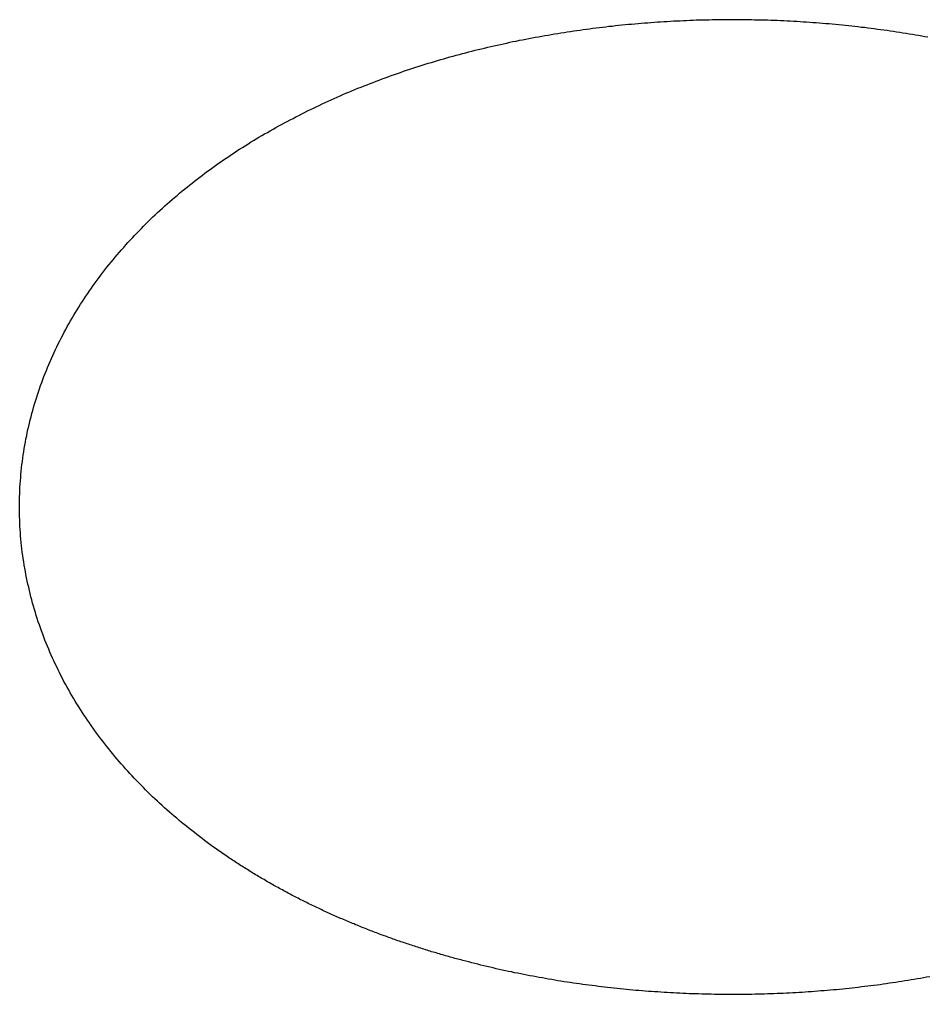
# Model space of a CAD drawing. Header units: millimetres. Extents: x 0 to 3800, y -67 to 2530.
# Drawn here: x 2304.54 to 2313.63, y 900.27 to 910.01 of the extents above; entities that cross this region are included whole.
import ezdxf

# ---------------------------------------------------------------- set-up
doc = ezdxf.new("R2010")
doc.units = ezdxf.units.MM
doc.layers.add('내부선 및 부속', color=4, linetype='Continuous')

msp = doc.modelspace()

# ---------------------------------------------------------------- linework, layer by layer
at = {"layer": '내부선 및 부속', "linetype": 'Continuous', "flags": 128}
for points in [[(2306.635, 901.6355), (2306.608, 901.6545), (2306.581, 901.6725), (2306.555, 901.6905), (2306.528, 901.7095), (2306.502, 901.7285), (2306.475, 901.7465), (2306.449, 901.7655), (2306.423, 901.7855), (2306.397, 901.8045), (2306.371, 901.8235), (2306.345, 901.8435), (2306.319, 901.8635), (2306.294, 901.8835), (2306.268, 901.9035), (2306.243, 901.9235), (2306.218, 901.9435), (2306.192, 901.9635), (2306.167, 901.9845), (2306.142, 902.0055), (2306.118, 902.0265), (2306.093, 902.0475), (2306.068, 902.0685), (2306.044, 902.0895), (2306.02, 902.1115), (2305.995, 902.1325), (2305.971, 902.1545), (2305.947, 902.1765), (2305.924, 902.1985), (2305.9, 902.2205), (2305.876, 902.2425), (2305.853, 902.2655), (2305.83, 902.2885), (2305.807, 902.3105), (2305.784, 902.3335), (2305.761, 902.3565), (2305.738, 902.3805), (2305.716, 902.4035), (2305.693, 902.4265), (2305.671, 902.4505), (2305.649, 902.4745), (2305.627, 902.4985), (2305.606, 902.5225), (2305.584, 902.5465), (2305.563, 902.5705), (2305.541, 902.5955), (2305.52, 902.6205), (2305.499, 902.6445), (2305.479, 902.6695), (2305.458, 902.6945), (2305.438, 902.7205), (2305.417, 902.7455), (2305.397, 902.7715), (2305.378, 902.7965), (2305.358, 902.8225), (2305.338, 902.8485), (2305.319, 902.8745), (2305.3, 902.9005), (2305.281, 902.9275), (2305.262, 902.9535), (2305.244, 902.9805), (2305.225, 903.0065), (2305.207, 903.0335), (2305.189, 903.0605), (2305.172, 903.0885), (2305.154, 903.1155), (2305.137, 903.1425), (2305.12, 903.1705), (2305.103, 903.1985), (2305.086, 903.2265), (2305.07, 903.2535), (2305.053, 903.2825), (2305.037, 903.3105), (2305.021, 903.3385), (2305.006, 903.3675), (2304.99, 903.3955), (2304.975, 903.4245), (2304.96, 903.4535), (2304.946, 903.4825), (2304.931, 903.5115), (2304.917, 903.5405), (2304.903, 903.5695), (2304.889, 903.5995), (2304.876, 903.6285), (2304.863, 903.6585), (2304.85, 903.6885), (2304.837, 903.7185), (2304.824, 903.7475), (2304.812, 903.7785), (2304.8, 903.8085), (2304.788, 903.8385), (2304.777, 903.8685), (2304.766, 903.8995), (2304.755, 903.9295), (2304.744, 903.9605), (2304.733, 903.9915), (2304.723, 904.0225), (2304.713, 904.0535), (2304.704, 904.0845), (2304.694, 904.1155), (2304.685, 904.1465), (2304.685, 904.1465), (2304.676, 904.1775), (2304.668, 904.2095), (2304.66, 904.2405), (2304.652, 904.2725), (2304.644, 904.3035), (2304.637, 904.3355), (2304.629, 904.3665), (2304.622, 904.3985), (2304.616, 904.4305), (2304.61, 904.4625), (2304.604, 904.4945), (2304.598, 904.5265), (2304.592, 904.5585), (2304.587, 904.5905), (2304.582, 904.6225), (2304.578, 904.6545), (2304.573, 904.6865), (2304.569, 904.7195), (2304.566, 904.7515), (2304.562, 904.7835), (2304.559, 904.8165), (2304.556, 904.8485), (2304.554, 904.8805), (2304.552, 904.9135), (2304.55, 904.9455), (2304.548, 904.9785), (2304.547, 905.0105), (2304.546, 905.0435), (2304.545, 905.0755), (2304.545, 905.1085), (2304.545, 905.1405), (2304.545, 905.1735), (2304.545, 905.2055), (2304.546, 905.2385), (2304.547, 905.2705), (2304.548, 905.3035), (2304.55, 905.3355), (2304.552, 905.3675), (2304.554, 905.4005), (2304.557, 905.4325), (2304.56, 905.4655), (2304.563, 905.4975), (2304.566, 905.5295), (2304.57, 905.5625), (2304.574, 905.5945), (2304.578, 905.6265), (2304.583, 905.6585), (2304.588, 905.6905), (2304.593, 905.7225), (2304.598, 905.7555), (2304.604, 905.7875), (2304.61, 905.8185), (2304.617, 905.8505), (2304.623, 905.8825), (2304.63, 905.9145), (2304.637, 905.9465), (2304.645, 905.9775), (2304.653, 906.0095), (2304.661, 906.0405), (2304.669, 906.0725), (2304.677, 906.1035), (2304.686, 906.1345), (2304.695, 906.1655), (2304.705, 906.1965), (2304.715, 906.2275), (2304.725, 906.2585), (2304.735, 906.2895), (2304.745, 906.3205), (2304.756, 906.3515), (2304.767, 906.3815), (2304.778, 906.4125), (2304.79, 906.4425), (2304.802, 906.4725), (2304.814, 906.5025), (2304.826, 906.5325), (2304.839, 906.5625), (2304.851, 906.5925), (2304.864, 906.6225), (2304.878, 906.6525), (2304.891, 906.6815), (2304.905, 906.7115), (2304.919, 906.7405), (2304.933, 906.7695), (2304.948, 906.7985), (2304.962, 906.8275), (2304.977, 906.8565), (2304.992, 906.8855), (2305.008, 906.9135), (2305.023, 906.9425), (2305.039, 906.9705), (2305.055, 906.9985), (2305.072, 907.0265), (2305.088, 907.0545), (2305.105, 907.0825), (2305.122, 907.1105), (2305.139, 907.1375), (2305.156, 907.1655), (2305.174, 907.1925), (2305.192, 907.2195), (2305.21, 907.2465), (2305.21, 907.2465), (2305.228, 907.2735), (2305.246, 907.3005), (2305.265, 907.3265), (2305.283, 907.3535), (2305.302, 907.3795), (2305.322, 907.4055), (2305.341, 907.4325), (2305.36, 907.4575), (2305.38, 907.4835), (2305.4, 907.5095), (2305.42, 907.5345), (2305.44, 907.5605), (2305.461, 907.5855), (2305.481, 907.6105), (2305.502, 907.6355), (2305.523, 907.6605), (2305.544, 907.6845), (2305.565, 907.7095), (2305.587, 907.7335), (2305.608, 907.7575), (2305.63, 907.7825), (2305.652, 907.8055), (2305.674, 907.8295), (2305.696, 907.8535), (2305.719, 907.8765), (2305.741, 907.9005), (2305.764, 907.9235), (2305.787, 907.9465), (2305.81, 907.9695), (2305.833, 907.9915), (2305.856, 908.0145), (2305.879, 908.0375), (2305.903, 908.0595), (2305.927, 908.0815), (2305.95, 908.1035), (2305.974, 908.1255), (2305.998, 908.1475), (2306.023, 908.1685), (2306.047, 908.1905), (2306.071, 908.2115), (2306.096, 908.2325), (2306.121, 908.2535), (2306.146, 908.2745), (2306.17, 908.2955), (2306.196, 908.3155), (2306.221, 908.3365), (2306.246, 908.3565), (2306.271, 908.3765), (2306.297, 908.3965), (2306.323, 908.4165), (2306.348, 908.4365), (2306.374, 908.4555), (2306.4, 908.4755), (2306.426, 908.4945), (2306.452, 908.5135), (2306.479, 908.5325), (2306.505, 908.5515), (2306.532, 908.5705), (2306.558, 908.5885), (2306.585, 908.6075), (2306.612, 908.6255), (2306.639, 908.6435), (2306.666, 908.6615), (2306.693, 908.6795), (2306.72, 908.6975), (2306.747, 908.7145), (2306.774, 908.7325), (2306.802, 908.7495), (2306.829, 908.7665), (2306.857, 908.7845), (2306.885, 908.8005), (2306.912, 908.8175), (2306.94, 908.8345), (2306.968, 908.8505), (2306.996, 908.8675), (2307.024, 908.8835), (2307.053, 908.8995), (2307.081, 908.9155), (2307.109, 908.9315), (2307.138, 908.9475), (2307.166, 908.9625), (2307.195, 908.9785), (2307.223, 908.9935), (2307.252, 909.0085), (2307.281, 909.0235), (2307.31, 909.0385), (2307.339, 909.0535), (2307.368, 909.0685), (2307.397, 909.0825), (2307.426, 909.0975), (2307.455, 909.1115), (2307.485, 909.1255), (2307.514, 909.1395), (2307.543, 909.1535), (2307.573, 909.1675), (2307.602, 909.1815), (2307.632, 909.1945), (2307.661, 909.2085), (2307.691, 909.2215), (2307.721, 909.2345), (2307.721, 909.2345), (2307.751, 909.2475), (2307.78, 909.2605), (2307.81, 909.2735), (2307.84, 909.2865), (2307.87, 909.2985), (2307.9, 909.3105), (2307.93, 909.3235), (2307.961, 909.3355), (2307.991, 909.3475), (2308.021, 909.3595), (2308.051, 909.3715), (2308.081, 909.3825), (2308.112, 909.3945), (2308.142, 909.4055), (2308.173, 909.4175), (2308.203, 909.4285), (2308.234, 909.4395), (2308.264, 909.4505), (2308.295, 909.4615), (2308.325, 909.4725), (2308.356, 909.4825), (2308.387, 909.4935), (2308.417, 909.5035), (2308.448, 909.5135), (2308.479, 909.5245), (2308.51, 909.5345), (2308.541, 909.5445), (2308.572, 909.5535), (2308.603, 909.5635), (2308.634, 909.5735), (2308.665, 909.5825), (2308.696, 909.5915), (2308.727, 909.6015), (2308.758, 909.6105), (2308.789, 909.6195), (2308.82, 909.6285), (2308.851, 909.6375), (2308.883, 909.6455), (2308.914, 909.6545), (2308.945, 909.6625), (2308.977, 909.6715), (2309.008, 909.6795), (2309.039, 909.6875), (2309.071, 909.6955), (2309.102, 909.7035), (2309.134, 909.7115), (2309.165, 909.7185), (2309.197, 909.7265), (2309.228, 909.7345), (2309.26, 909.7415), (2309.291, 909.7485), (2309.323, 909.7555), (2309.355, 909.7625), (2309.386, 909.7695), (2309.418, 909.7765), (2309.45, 909.7835), (2309.481, 909.7905), (2309.513, 909.7965), (2309.545, 909.8035), (2309.577, 909.8095), (2309.609, 909.8155), (2309.64, 909.8215), (2309.672, 909.8285), (2309.704, 909.8335), (2309.736, 909.8395), (2309.768, 909.8455), (2309.8, 909.8515), (2309.832, 909.8565), (2309.864, 909.8625), (2309.896, 909.8675), (2309.928, 909.8725), (2309.96, 909.8775), (2309.992, 909.8825), (2310.024, 909.8875), (2310.056, 909.8925), (2310.088, 909.8975), (2310.12, 909.9025), (2310.152, 909.9065), (2310.184, 909.9115), (2310.216, 909.9155), (2310.248, 909.9195), (2310.281, 909.9235), (2310.313, 909.9285), (2310.345, 909.9325), (2310.377, 909.9355), (2310.409, 909.9395), (2310.441, 909.9435), (2310.474, 909.9465), (2310.506, 909.9505), (2310.538, 909.9535), (2310.57, 909.9575), (2310.603, 909.9605), (2310.635, 909.9635), (2310.667, 909.9665), (2310.699, 909.9695), (2310.732, 909.9725), (2310.764, 909.9745), (2310.796, 909.9775), (2310.829, 909.9795), (2310.861, 909.9825), (2310.861, 909.9825), (2310.893, 909.9845), (2310.926, 909.9865), (2310.958, 909.9885), (2310.99, 909.9915), (2311.023, 909.9925), (2311.055, 909.9945), (2311.088, 909.9965), (2311.12, 909.9985), (2311.152, 909.9995), (2311.185, 910.0015), (2311.217, 910.0025), (2311.25, 910.0035), (2311.282, 910.0055), (2311.314, 910.0065), (2311.347, 910.0075), (2311.379, 910.0085), (2311.412, 910.0085), (2311.444, 910.0095), (2311.476, 910.0105), (2311.509, 910.0105), (2311.541, 910.0115), (2311.574, 910.0115), (2311.606, 910.0115), (2311.639, 910.0115), (2311.671, 910.0115), (2311.703, 910.0115), (2311.736, 910.0115), (2311.768, 910.0115), (2311.801, 910.0115), (2311.833, 910.0105), (2311.866, 910.0105), (2311.898, 910.0095), (2311.93, 910.0095), (2311.963, 910.0085), (2311.995, 910.0075), (2312.028, 910.0065), (2312.06, 910.0055), (2312.093, 910.0045), (2312.125, 910.0035), (2312.157, 910.0015), (2312.19, 910.0005), (2312.222, 909.9985), (2312.255, 909.9975), (2312.287, 909.9955), (2312.319, 909.9935), (2312.352, 909.9915), (2312.384, 909.9895), (2312.416, 909.9875), (2312.449, 909.9855), (2312.481, 909.9825), (2312.513, 909.9805), (2312.546, 909.9785), (2312.578, 909.9755), (2312.61, 909.9725), (2312.643, 909.9705), (2312.675, 909.9675), (2312.707, 909.9645), (2312.74, 909.9615), (2312.772, 909.9575), (2312.804, 909.9545), (2312.836, 909.9515), (2312.869, 909.9475), (2312.901, 909.9445), (2312.933, 909.9405), (2312.965, 909.9365), (2312.997, 909.9335), (2313.03, 909.9295), (2313.062, 909.9255), (2313.094, 909.9215), (2313.126, 909.9165), (2313.158, 909.9125), (2313.19, 909.9085), (2313.222, 909.9035), (2313.254, 909.8985), (2313.286, 909.8945), (2313.318, 909.8895), (2313.35, 909.8845), (2313.382, 909.8795), (2313.414, 909.8745), (2313.414, 909.8745)], [(2313.414, 909.8745), (2313.445, 909.8695), (2313.476, 909.8645), (2313.507, 909.8585), (2313.538, 909.8535), (2313.569, 909.8485), (2313.6, 909.8425), (2313.631, 909.8375)], [(2308.978, 900.6065), (2308.962, 900.6105), (2308.947, 900.6145), (2308.931, 900.6185), (2308.915, 900.6225), (2308.9, 900.6265), (2308.884, 900.6315), (2308.869, 900.6355), (2308.853, 900.6395), (2308.838, 900.6445), (2308.822, 900.6485), (2308.807, 900.6535), (2308.791, 900.6575), (2308.776, 900.6615), (2308.76, 900.6665), (2308.745, 900.6705), (2308.729, 900.6755), (2308.714, 900.6805), (2308.698, 900.6845), (2308.683, 900.6895), (2308.667, 900.6935), (2308.652, 900.6985), (2308.637, 900.7035), (2308.621, 900.7085), (2308.606, 900.7125), (2308.59, 900.7175), (2308.575, 900.7225), (2308.559, 900.7275), (2308.544, 900.7325), (2308.529, 900.7375), (2308.513, 900.7425), (2308.498, 900.7475), (2308.483, 900.7525), (2308.467, 900.7575), (2308.452, 900.7625), (2308.437, 900.7675), (2308.421, 900.7725), (2308.406, 900.7775), (2308.391, 900.7825), (2308.375, 900.7875), (2308.36, 900.7935), (2308.345, 900.7985), (2308.33, 900.8035), (2308.314, 900.8095), (2308.299, 900.8145), (2308.284, 900.8195), (2308.269, 900.8255), (2308.253, 900.8305), (2308.238, 900.8365), (2308.223, 900.8415), (2308.208, 900.8475), (2308.192, 900.8525), (2308.177, 900.8585), (2308.162, 900.8635), (2308.147, 900.8695), (2308.132, 900.8755), (2308.117, 900.8805), (2308.101, 900.8865), (2308.086, 900.8925), (2308.071, 900.8985), (2308.056, 900.9035), (2308.041, 900.9095), (2308.026, 900.9155), (2308.011, 900.9215), (2307.996, 900.9275), (2307.981, 900.9335), (2307.966, 900.9395), (2307.951, 900.9455), (2307.936, 900.9515), (2307.921, 900.9575), (2307.906, 900.9635), (2307.891, 900.9705), (2307.876, 900.9765), (2307.861, 900.9825), (2307.846, 900.9885), (2307.831, 900.9955), (2307.816, 901.0015), (2307.801, 901.0075), (2307.786, 901.0145), (2307.771, 901.0205), (2307.756, 901.0265), (2307.742, 901.0335), (2307.727, 901.0395), (2307.712, 901.0465), (2307.697, 901.0525), (2307.682, 901.0595), (2307.667, 901.0665), (2307.653, 901.0725), (2307.638, 901.0795), (2307.623, 901.0865), (2307.608, 901.0925), (2307.594, 901.0995), (2307.579, 901.1065), (2307.564, 901.1135), (2307.55, 901.1205), (2307.535, 901.1275), (2307.52, 901.1345), (2307.506, 901.1415), (2307.491, 901.1485), (2307.477, 901.1555), (2307.462, 901.1625), (2307.462, 901.1625), (2307.447, 901.1695), (2307.433, 901.1765), (2307.418, 901.1835), (2307.404, 901.1905), (2307.389, 901.1975), (2307.375, 901.2055), (2307.36, 901.2125), (2307.346, 901.2195), (2307.332, 901.2275), (2307.317, 901.2345), (2307.303, 901.2415), (2307.288, 901.2495), (2307.274, 901.2565), (2307.26, 901.2645), (2307.245, 901.2715), (2307.231, 901.2795), (2307.217, 901.2875), (2307.202, 901.2945), (2307.188, 901.3025), (2307.174, 901.3105), (2307.16, 901.3175), (2307.146, 901.3255), (2307.131, 901.3335), (2307.117, 901.3415), (2307.103, 901.3495), (2307.089, 901.3565), (2307.075, 901.3645), (2307.061, 901.3725), (2307.047, 901.3805), (2307.033, 901.3885), (2307.019, 901.3965), (2307.005, 901.4045), (2306.991, 901.4135), (2306.977, 901.4215), (2306.963, 901.4295), (2306.949, 901.4375), (2306.935, 901.4455), (2306.921, 901.4545), (2306.907, 901.4625), (2306.893, 901.4705), (2306.88, 901.4795), (2306.866, 901.4875), (2306.852, 901.4965), (2306.838, 901.5045), (2306.825, 901.5135), (2306.811, 901.5215), (2306.797, 901.5305), (2306.784, 901.5385), (2306.77, 901.5475), (2306.756, 901.5565), (2306.743, 901.5645), (2306.729, 901.5735), (2306.716, 901.5825), (2306.702, 901.5915), (2306.689, 901.6005), (2306.675, 901.6095), (2306.662, 901.6185), (2306.648, 901.6265), (2306.635, 901.6355), (2306.635, 901.6355)], [(2313.649, 900.4435), (2313.618, 900.4375), (2313.587, 900.4325), (2313.556, 900.4265), (2313.525, 900.4215), (2313.495, 900.4165), (2313.464, 900.4105), (2313.433, 900.4055), (2313.402, 900.4005), (2313.371, 900.3955), (2313.34, 900.3905), (2313.309, 900.3865), (2313.309, 900.3865), (2313.278, 900.3815), (2313.247, 900.3775), (2313.215, 900.3725), (2313.184, 900.3685), (2313.153, 900.3635), (2313.122, 900.3595), (2313.091, 900.3555), (2313.06, 900.3515), (2313.029, 900.3475), (2312.998, 900.3445), (2312.966, 900.3405), (2312.935, 900.3365), (2312.904, 900.3335), (2312.873, 900.3295), (2312.842, 900.3265), (2312.811, 900.3235), (2312.779, 900.3195), (2312.748, 900.3165), (2312.717, 900.3135), (2312.686, 900.3105), (2312.654, 900.3085), (2312.623, 900.3055), (2312.592, 900.3025), (2312.561, 900.3005), (2312.529, 900.2975), (2312.498, 900.2955), (2312.467, 900.2935), (2312.435, 900.2915), (2312.404, 900.2885), (2312.373, 900.2865), (2312.342, 900.2845), (2312.31, 900.2835), (2312.279, 900.2815), (2312.248, 900.2795), (2312.216, 900.2785), (2312.185, 900.2765), (2312.154, 900.2755), (2312.122, 900.2745), (2312.091, 900.2725), (2312.06, 900.2715), (2312.028, 900.2705), (2311.997, 900.2695), (2311.966, 900.2685), (2311.934, 900.2685), (2311.903, 900.2675), (2311.871, 900.2665), (2311.84, 900.2665), (2311.809, 900.2655), (2311.777, 900.2655), (2311.746, 900.2655), (2311.715, 900.2655), (2311.683, 900.2655), (2311.652, 900.2655), (2311.62, 900.2655), (2311.589, 900.2655), (2311.558, 900.2655), (2311.526, 900.2665), (2311.495, 900.2665), (2311.463, 900.2675), (2311.432, 900.2675), (2311.401, 900.2685), (2311.369, 900.2695), (2311.338, 900.2705), (2311.306, 900.2715), (2311.275, 900.2725), (2311.244, 900.2735), (2311.212, 900.2745), (2311.181, 900.2765), (2311.149, 900.2775), (2311.118, 900.2795), (2311.087, 900.2805), (2311.055, 900.2825), (2311.024, 900.2845), (2310.992, 900.2865), (2310.961, 900.2875), (2310.93, 900.2905), (2310.898, 900.2925), (2310.867, 900.2945), (2310.835, 900.2965), (2310.804, 900.2995), (2310.773, 900.3015), (2310.741, 900.3045), (2310.71, 900.3065), (2310.679, 900.3095), (2310.647, 900.3125), (2310.616, 900.3155), (2310.585, 900.3185), (2310.553, 900.3215), (2310.522, 900.3245), (2310.491, 900.3285), (2310.46, 900.3315), (2310.428, 900.3355), (2310.397, 900.3385), (2310.366, 900.3425), (2310.335, 900.3465), (2310.303, 900.3505), (2310.272, 900.3545), (2310.241, 900.3585), (2310.21, 900.3625), (2310.179, 900.3665), (2310.179, 900.3665), (2310.147, 900.3705), (2310.116, 900.3755), (2310.085, 900.3795), (2310.054, 900.3845), (2310.023, 900.3895), (2309.992, 900.3935), (2309.961, 900.3985), (2309.93, 900.4035), (2309.899, 900.4085), (2309.868, 900.4145), (2309.837, 900.4195), (2309.806, 900.4245), (2309.775, 900.4305), (2309.744, 900.4355), (2309.713, 900.4415), (2309.682, 900.4475), (2309.651, 900.4525), (2309.62, 900.4585), (2309.589, 900.4645), (2309.559, 900.4715), (2309.528, 900.4775), (2309.497, 900.4835), (2309.466, 900.4905), (2309.436, 900.4965), (2309.405, 900.5035), (2309.374, 900.5095), (2309.344, 900.5165), (2309.313, 900.5235), (2309.282, 900.5305), (2309.252, 900.5375), (2309.221, 900.5445), (2309.191, 900.5525), (2309.16, 900.5595), (2309.13, 900.5675), (2309.099, 900.5745), (2309.069, 900.5825), (2309.038, 900.5905), (2309.008, 900.5985), (2308.978, 900.6065), (2308.978, 900.6065)]]:
    msp.add_lwpolyline(points, dxfattribs=at)

doc.saveas('drawing.dxf')
